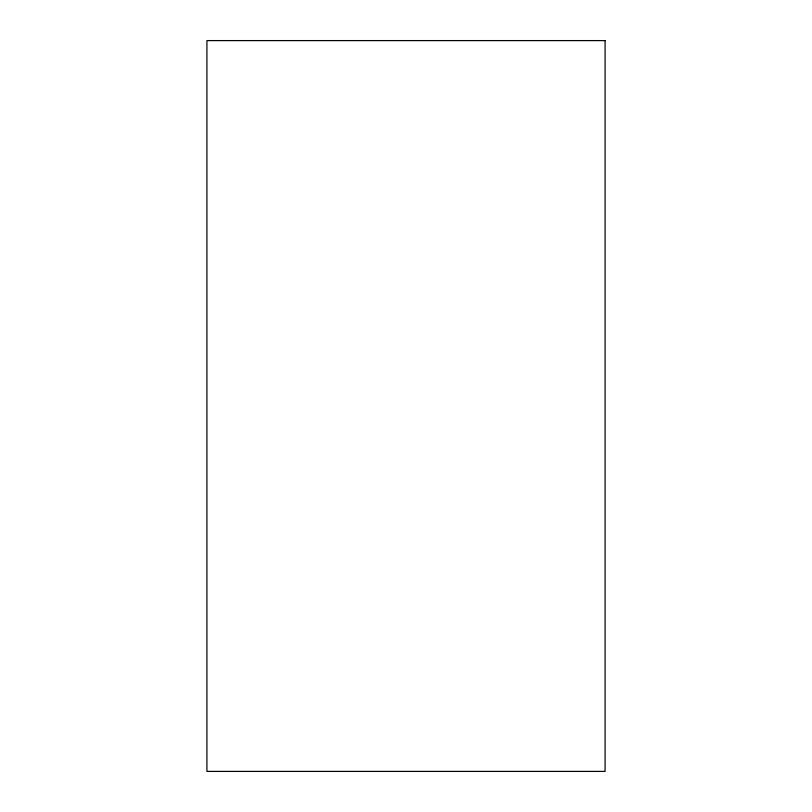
<?xml version="1.0" encoding="UTF-8"?>
<svg xmlns="http://www.w3.org/2000/svg" width="812" height="812" viewBox="0 0 812 812"><rect width="100%" height="100%" fill="white"/><g stroke="black" fill="none" stroke-linecap="round" stroke-linejoin="round"><path stroke-width="1.22" d="M605.082 40.6L206.918 40.6L206.918 771.4L605.082 771.4L605.082 40.6"/></g></svg>
